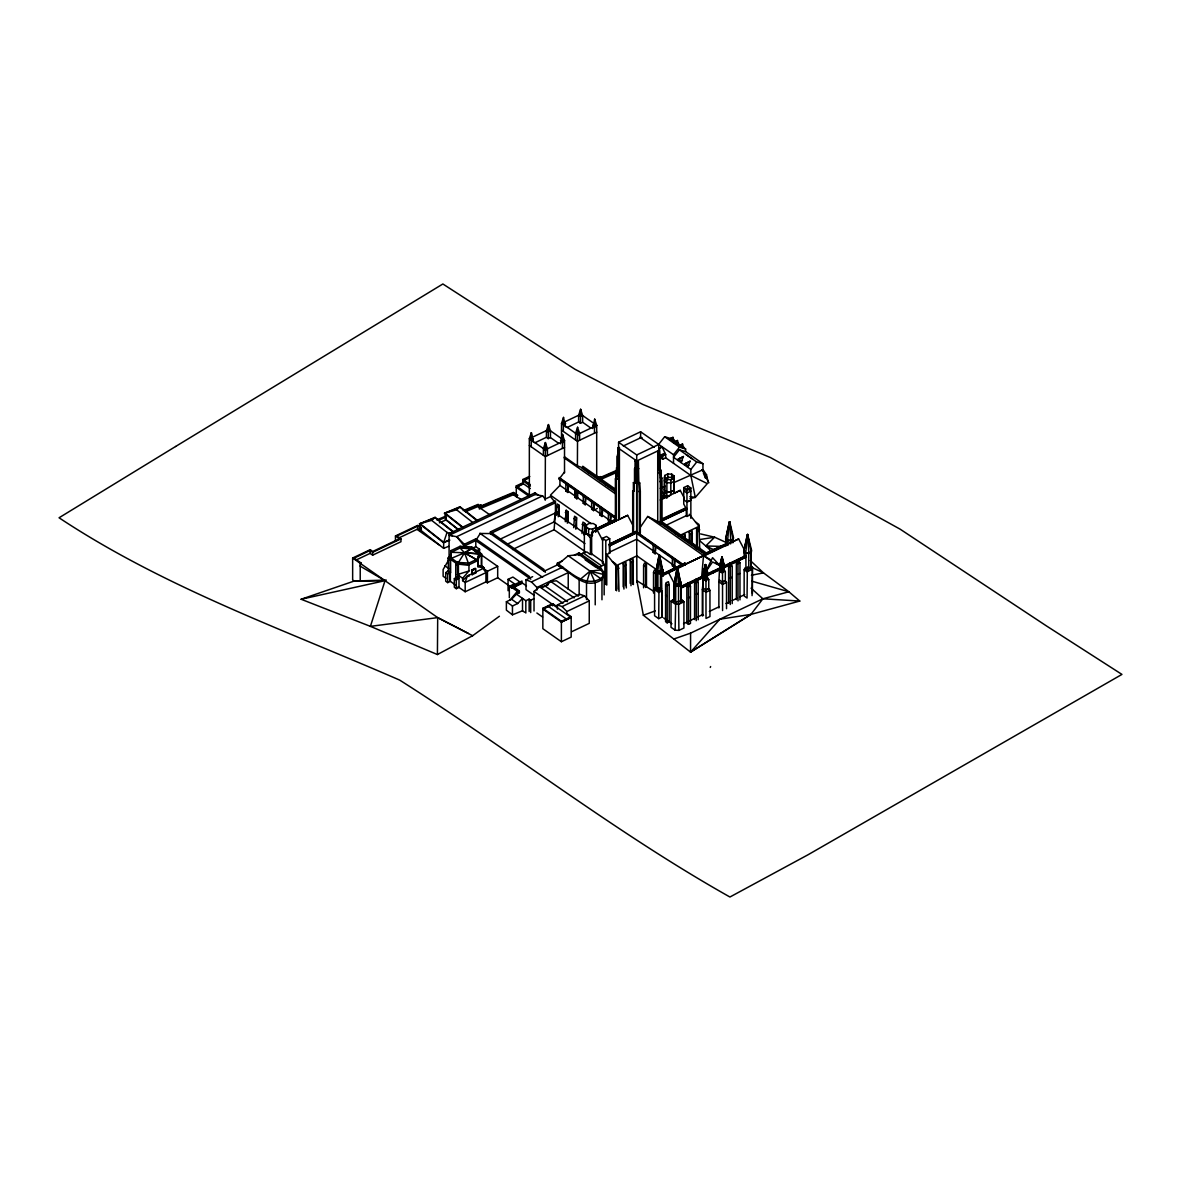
<?xml version="1.0" encoding="UTF-8"?>
<svg xmlns="http://www.w3.org/2000/svg" width="1181" height="1181" viewBox="0 0 1181 1181"><rect width="100%" height="100%" fill="white"/><g stroke="black" fill="none" stroke-linecap="round" stroke-linejoin="round"><path stroke-width="1.5" d="M481.523 565.832L481.538 553.845L478.526 555.277L477.936 566.718L484.269 567.958L481.523 566.024L480.623 566.452L487.443 571.25L487.443 582.956L485.937 581.893L465.181 591.755L465.181 582.484L462.627 580.683L467.336 576.003L484.269 567.958L481.523 566.039L481.523 553.859L471.662 546.936L460.059 546.286L460.118 548.028L464.546 552.782L468.96 564.798L457.401 564.149L457.401 562.407L449.976 557.211L450.02 558.967L457.401 564.149L468.96 564.798L477.936 560.532L479.058 553.859L471.662 548.678L460.059 548.028L451.098 552.324L450.301 557.299M458.08 578.41L458.095 575.073M681.939 564.252L636.707 532.513L636.707 454.951L618.578 442.24L640.604 431.774L673.524 454.729L673.524 463.321M723.894 563.736L723.791 571.663L723.776 564.607L722.004 556.738L721.576 561.403L722.004 556.738L722.934 563.071L723.894 563.736L722.654 565.182L720.144 564.444L722.004 556.738L722.669 572.209L720.144 571.471L720.203 563.558L722.004 556.738L722.654 572.254L721.163 572.135L722.004 556.738L723.894 563.736L723.894 570.777M799.773 601.055L762.896 598.782L750.954 614.4L690.56 652.133L690.59 633.134L762.896 598.782L788.878 591.77L799.773 601.055L750.954 614.4L719.879 619.213L690.56 652.133L643.35 615.227L636.899 580.698L653.875 591.43M703.684 571.397L703.581 579.31L703.684 571.397L705.456 564.607L707.36 571.634L707.212 579.561L707.36 571.634L706.445 570.954M720.203 563.558L720.115 571.442L720.203 563.558L721.296 562.953M386.29 580.078L354.27 581.022L301.125 599.254L370.406 626.358L437.413 654.54L437.693 617.619L352.647 558.023L370.229 549.667L372.783 551.453L399.488 538.772L395.458 535.953L417.838 525.309L421.307 527.745L421.307 530.609L420.082 529.752M707.301 579.546L707.227 572.505L705.456 564.607L703.714 571.309L703.551 579.28M545.209 500.257L545.415 442.565L547.423 448.795L547.423 455.556M550.449 437.56L548.25 438.609L548.442 424.57L550.449 430.799L550.449 437.56L558.613 443.288M565.537 427.005L563.529 417.41L563.322 431.434M577.391 466.775L577.598 427.271L579.605 433.501L579.605 440.262M582.632 422.267L580.432 423.315L580.624 409.29L582.632 415.505L582.632 422.267L590.795 428.009M662.659 576.225L662.807 569.626L662.659 572.844L660.43 573.892L655.765 572.46L655.913 569.242L655.75 589.393L655.913 569.242M662.807 569.626L662.659 572.844L661.257 570.777L660.445 573.907L660.43 590.825M680.758 602.472L680.906 582.336L680.773 585.555L675.68 586.426L673.879 585.171L674.011 581.953L673.864 602.089M680.906 582.336L680.773 585.555L679.37 583.473L678.558 586.603L678.544 603.521M661.522 588.802L660.415 589.319L658.998 587.887L658.703 618.652L662.246 616.969L661.552 575.619L738.627 538.935L744.384 549.829M674.011 598.427L673.879 600.612L675.694 601.882L680.773 600.996L680.906 598.811L683.917 601.823L683.917 628.012L678.913 630.388L675.133 630.182L671.015 627.288L671.015 601.099L675.266 598.427L674.558 599.431M747.352 567.249L747.056 598.014L744.148 595.977L744.148 569.788L745.004 567.884L745.92 568.533L747.352 567.249L748.784 568.681L750.998 567.633L751.278 565.979L752.43 567.279L752.43 593.452M659.028 558.746L659.485 555.085L662.94 571.205L662.925 576.269M676.875 575.117L677.377 567.781L636.707 539.23L636.707 460.93M728.913 528.94L729.71 521.707L733.519 537.768L733.209 539.584L730.773 540.736L727.629 540.558L725.621 539.156L729.474 521.692M720.13 571.456L721.311 569.951M705.072 569.257L705.456 564.607L707.198 572.505L707.36 571.634L707.198 579.502M701.721 576.239L703.522 555.616L705.47 554.79L683.445 565.241L703.522 555.616L711.228 560.178M659.278 555.085L657.596 573.745L657.581 590.662M675.68 603.373L675.694 586.426L677.377 567.781L681.053 583.901L681.038 600.819M727.629 540.558L729.297 521.781L725.621 539.156M745.728 553.269L747.588 534.403L751.618 550.464L751.308 552.28L748.872 553.446L745.728 553.269L743.72 551.852L747.396 534.476M710.283 667.427L710.622 666.542M707.227 572.505L703.566 572.268L705.456 564.607L706.09 580.078L704.555 579.989L705.456 564.607L706.194 569.36M584.949 551.438L554.096 529.738L555.439 512.908L585.171 533.768M458.302 562.732L464.546 552.782L479.058 553.845L477.951 560.517L464.546 552.782L451.142 552.295L451.157 550.523L450.005 558.953L464.546 552.782L471.677 548.693L471.662 546.936M666.896 491.709L664.386 489.908L664.755 487.635M674.218 476.032L671.723 474.201L667.796 473.98L664.755 475.426L664.386 496.079L666.881 497.836L666.896 479.471L664.401 477.803L664.755 475.544M590.426 554.051L590.426 537.857L586.13 533.236L586.499 524.792L589.57 523.345L593.497 523.582L596.006 525.338L596.006 531.509M531.347 438.801L531.155 446.728M533.354 442.299L531.347 432.689L529.339 438.697L545.209 449.828L545.415 448.677M531.539 437.649L546.434 430.578L548.25 431.847L548.442 430.681M563.529 423.521L563.322 424.673L565.537 423.625L563.721 422.355L578.616 415.284L582.632 415.505L593.526 423.152M564.518 472.902L564.518 440.661L562.702 439.391L562.318 448.47M563.529 417.41L561.521 423.403L577.391 434.549L577.598 433.383M580.757 412.582L580.624 409.29L578.616 415.284L580.432 416.553L580.624 415.402M657.581 590.662L657.581 573.73L655.765 572.445L659.116 555.159M673.864 493.525L674.248 475.958L674.233 492.787M662.261 616.984L662.261 590.795L658.703 592.463L654.584 589.585L656.016 586.234L654.584 589.585L654.584 615.759L658.703 618.652M659.072 571.161L657.596 573.745L656.68 570.703L657.596 573.745L659.072 571.161L660.445 573.907L661.257 570.777M679.37 583.473L678.558 586.603L677.171 583.857L675.694 586.44L673.864 585.156L677.215 567.854M679.665 583.68L680.773 585.555L677.717 567.884M703.566 572.268L703.714 571.397M725.975 545.858L726.256 537.444L726.256 544.22M732.87 542.861L733.15 537.827L733.15 541.223M744.074 556.871L744.355 550.139L744.355 553.535M750.983 569.109L751.249 550.523L751.249 567.471M752.43 567.279L752.061 595.637M595.623 532.232L596.006 525.338L595.637 527.597L592.567 529.058L588.64 528.837L586.116 527.066L586.529 524.807M590.426 537.857L592.567 535.229L588.64 534.993L586.13 533.236L586.337 532.114M661.552 570.984L662.659 572.844L659.618 555.188M657.035 570.541L655.765 572.46L659.087 555.277M677.171 583.857L675.694 586.44L675.148 583.237L673.879 585.171L677.2 567.987M657.448 568.091L656.045 570.807L656.37 569.272M674.13 598.737L674.469 581.967M743.72 551.852L747.381 534.624M448.618 572.947L448.352 557.506L450.02 557.225L450.64 559.454L448.618 559.779L448.618 572.947L450.64 572.623L450.611 559.13M679.503 458.376L680.935 462.509L683.415 456.516L678.071 459.276L678.071 460.501M686.191 463.055L687.622 467.189L690.088 461.21L684.744 463.971L684.744 465.181M675.694 601.882L675.133 630.182M587.016 581.288L590.057 571.102L600.967 569.921L604.155 574.601L601.97 579.487C584.846 591.371 571.028 571.781 557.314 564.946L544.042 571.25L544.042 569.508L490.425 531.893L555.439 501.01L555.439 514.399M703.551 615.257L702.326 615.847L702.326 589.659L703.832 576.402M718.875 607.979L718.875 581.79L719.45 570.969L720.853 567.323L720.262 570.571M467.336 576.003L465.181 582.484L485.937 572.623L483.369 568.386L484.653 570.497M443.598 542.714L447.038 532.439L431.67 520.363L419.521 523.788L443.598 542.714L449.843 540.13M548.25 438.609L546.434 437.339L546.434 430.578L548.442 424.57L548.634 429.53M543.408 455.32L543.408 448.559L545.415 442.565L545.548 445.872M575.59 440.041L575.59 433.279L577.598 427.271M686.84 586.012L687.814 583.104L690.457 586.234L690.457 623.435L688.493 624.365L686.84 623.199L686.84 586.012L688.493 587.164L688.493 624.365M688.493 587.164L689.468 584.27L690.457 586.234L688.789 585.067M694.59 619.523L694.59 582.322L695.565 579.428L698.207 582.558L698.207 619.745M696.244 620.675L696.244 583.488L697.233 580.58L698.207 582.558M728.603 603.358L728.603 566.171L729.578 563.263L732.22 566.393L732.22 603.594M730.257 604.524L730.257 567.323L731.231 564.429M736.354 599.682L736.354 562.481L737.328 559.587L739.97 562.717L739.97 599.904M738.007 600.849L738.007 563.647L738.996 560.754M643.586 587.784L643.586 565.478L644.472 563.027L646.465 564.415L646.465 587.001M645.564 587.459L645.564 566.865L646.465 564.415M653.521 593.039L653.521 572.445L654.422 569.995L656.4 571.383M656.045 570.807L657.153 567.884M707.36 577.332L708.762 579.65L708.762 588.714L709.958 590.367L709.958 616.556L706.002 618.431L705.958 580.978L707.36 577.332L706.607 576.815L706.607 579.782M722.565 610.577L722.506 573.11L723.909 569.478L723.171 568.947M556.266 515.403L557.166 503.918L559.144 505.306L559.144 516.363M558.244 516.791L559.144 505.306M565.286 521.722L566.186 510.251L568.164 511.639L568.164 522.696M567.279 523.109L568.164 511.639M573.671 527.671L574.571 516.186L576.549 517.573L576.549 528.63M575.649 529.058L576.549 517.573M582.041 533.546L582.942 522.061L584.92 523.449L584.92 534.506M584.019 534.934L584.92 523.449M666.394 582.632L665.582 584.492L665.582 621.693L667.191 622.815L669.214 621.87L669.214 584.669L668.402 581.672L666.394 582.632L667.191 585.628L667.191 622.815M601.97 599.786L601.97 577.745L604.155 572.874L600.967 568.179L579.118 552.856L574.379 555.1M477.936 566.718L478.526 555.277M706.71 569.626L712.571 557.683L719.893 565.64L712.571 561.964L707.345 569.567M655.765 572.46L656.68 570.703M673.879 585.171L675.148 583.237M455.733 564.769L457.387 562.407L458.42 564.208L458.42 577.376L457.475 578.454L455.733 577.937L455.733 564.769L457.387 562.407L456.604 563.307L457.475 565.286L457.475 578.454M445.887 578.218L443.126 576.269L443.126 569.552L448.426 560.429M564.518 471.987L559.13 479.043L559.13 477.508L615.906 517.352M639.703 528.128L647.705 516.466L658.718 522.046L705.47 554.849M702.488 576.623L704.334 573.936M670.808 438.579L664.667 436.734L658.703 444.322L658.718 459.645M673.524 454.729L679.474 447.141L685.615 448.987L685.615 451.555L702.946 463.734L702.946 470.939M685.615 451.555L679.385 449.828L673.524 457.298L690.855 469.462L690.855 475.485L695.314 497.408L690.014 498.589M690.855 469.462L696.716 461.992L702.946 463.734M673.864 478.246L670.823 479.752L670.808 494.972C663.899 499.829 666.822 495.636 662.6 496.448L664.755 493.806M584.359 553.003L584.359 533.62L586.529 530.978M672.993 437.354L669.081 439.273L672.993 437.354L674.041 441.163L669.081 439.273M677.481 440.498L673.569 442.417L677.481 440.498L678.529 444.307L673.569 442.417M678.662 445.99L682.574 444.071L683.607 447.879L678.662 445.99L682.574 444.071M510.089 599.978L516.451 592.39L519.374 591.002L519.374 592.744L516.451 594.132L511.58 599.269L506.383 601.734L506.383 610.149L512.451 614.814L522.519 610.769L524.718 612.304M462.627 580.683L462.627 578.247L468.96 570.969L468.96 563.057L477.936 558.79M457.475 565.286L458.42 564.208L457.401 564.149M455.733 577.937L456.678 576.859M660.238 448.559L662.01 446.639L665.685 454.537L665.685 457.829L690.855 475.485L707.316 483.605L695.314 497.408L689.852 496.596M506.383 601.734L512.451 606.001L517.662 603.521L522.519 598.398L522.519 610.769M614.563 516.983L559.942 478.645L559.942 485.376L550.42 495.179L591.017 523.655M699.743 540.765L705.766 545.962L714.623 537.207L727.555 543.112M567.854 492.477L567.854 485.096L568.666 484.712L567.854 492.477L565.876 491.089L566.688 490.307M574.896 497.422L575.708 489.657L574.896 490.041L574.896 497.422L576.874 498.81L577.686 498.028L577.686 491.045L574.896 490.041M585.245 504.745L585.245 497.363L586.071 496.98L585.245 504.745L583.266 503.357L584.093 502.575M593.63 510.62L593.63 503.239L594.442 502.855L593.63 510.62L591.651 509.232L592.463 508.45M602 516.496L602 509.114L602.812 508.731L602 516.496L600.022 515.108L600.834 514.326M611.182 516.348L610.37 522.371L608.392 520.983L609.204 520.201M655.16 553.8L655.16 546.419L655.986 546.035L655.16 553.8L653.182 552.413L653.994 551.63M674.366 567.279L674.366 559.897L675.192 559.514L674.366 567.279L672.388 565.891L673.2 565.109M658.998 587.887L657.566 589.157L655.735 587.887M431.67 520.363L435.095 517.352L453.519 531.819M462.863 527.686L444.455 513.204L456.604 509.793L460.044 506.782L477.035 520.127M561.403 567.825L557.314 564.946L568.209 555.764L579.118 554.583L600.967 569.921L600.967 568.179M580.343 579.28L590.057 571.102L604.155 574.601M534.019 611.005L534.019 591.43L539.628 586.854L545.238 586.116L550.833 581.51L556.443 580.786L578.35 596.154M447.688 582.632L447.688 574.055L450.374 571.988L450.374 581.362L447.688 582.632L445.709 581.244L445.709 572.667L448.396 570.6M454.331 578.72L457.017 576.668L458.996 578.055L458.996 587.415L456.309 588.699L454.331 587.311L454.331 578.72L456.309 580.107L456.309 588.699M456.309 580.107L458.996 578.055M437.413 654.54L472.651 635.718L499.415 616.246M580.388 554.627L586.765 551.911L590.382 554.45L591.651 553.859L603.55 562.215M598.516 567.338L604.879 564.621L604.879 584.049M523.168 481.007L529.738 476.519M542.847 609.086L552.634 604.436L542.847 609.086L561.388 622.092L571.176 617.442L534.019 591.43M561.388 622.092L571.176 617.442M690.56 652.133L750.954 614.4M529.398 496.507L516.274 487.31L522.962 483.442L530.254 488.55M464.546 552.782L471.662 548.678L481.523 555.587L478.526 557.019L477.936 560.532L464.546 552.782L479.058 553.845M683.415 456.516L678.071 459.276M690.088 461.21L684.744 463.971M686.973 489.879L690.855 487.96L690.855 518.37M591.637 554.79L591.637 532.528L627.642 515.329L633.415 526.268M627.642 515.329L618.578 519.802L618.578 442.24M674.794 493.023L680.226 490.351L684.271 498.013M672.506 440.705L674.026 439.952M676.993 443.849L678.514 443.111M682.072 447.422L683.592 446.669M616.202 479.397L616.202 520.865L615.39 521.249L615.39 478.836L616.895 479.073L615.39 478.836M726.891 544.603L730.655 542.788M731.762 542.271L738.627 538.935M595.431 529.029L615.832 519.153M595.785 529.28L616.202 519.419M606.133 584.625L606.754 585.038L606.754 554.524L609.721 553.121L609.204 544.264L635.88 531.361L682.633 564.164L682.633 565.64M609.204 544.264L636.249 531.627L636.249 533.148L609.558 545.829L636.707 532.513M661.301 574.468L684.847 563.086L685.216 564.872L684.847 563.086M661.67 574.734L685.216 563.337M680.64 586.573L745.964 555.542M680.994 586.824L746.318 555.793M511.993 585.82L521.987 581.022L521.987 583.429L513.395 587.518M511.993 587.562L521.987 582.764L526.446 585.894M548.25 431.847L550.449 430.799L561.344 438.446M580.432 416.553L582.632 415.505M534.845 442.831L546.434 437.265M567.028 427.552L578.616 421.971L580.432 423.315M545.209 449.828L564.518 440.661L562.51 434.446L560.503 443.82M577.391 434.549L596.7 425.381L594.693 419.152L592.685 428.541M564.518 447.422L545.209 456.604L529.339 445.458M596.7 432.143L577.391 441.31L561.521 430.164M420.849 527.435L417.705 526.165L396.919 536.026L400.95 538.861L400.95 541.725L372.65 555.159L370.096 553.372L370.096 550.508L354.108 558.096L361.017 562.953L360.22 566.186L385.036 580.683L370.406 626.358L437.693 617.619L468.473 633.474M398.455 538.152L417.705 529.014L420.953 530.431M516.274 487.31L522.962 484.136L522.962 479.471L529.428 476.386M355.821 560.148L370.096 553.372M370.096 550.508L372.65 552.309L400.95 538.861M528.306 478.32L522.962 480.859L530.372 486.07M516.274 496.448L516.274 485.922L522.962 482.749M465.373 510.458L477.98 505.188L479.324 506.132L481.39 505.232L481.39 506.56L513.381 493.171L517.042 495.74L517.042 497.275L520.732 498.973M361.017 562.953L360.22 563.337L360.22 581.111L354.64 581.214L352.647 579.93L352.647 558.023M517.042 495.74L517.824 495.37L513.558 492.374L480.756 506.103L480.756 504.774L479.412 505.335L478.187 504.346L463.218 510.605M617.737 456.028L618.549 456.589L617.737 456.028L617.884 447.791L618.874 447.319L619.567 447.806L617.737 448.632L619.405 448.795L619.405 519.345M623.302 445.975L641.46 437.413L642.272 437.989L641.416 438.387M564.429 456.767L577.391 465.875L582.779 467.809L615.522 490.779M449.09 557.506L449.09 533.62L535.023 492.802L538.329 495.119M617.515 475.456L616.526 475.928L616.526 467.883L618.445 468.075L617.456 468.547L617.456 454.877L618.445 454.405M542.625 495.872L535.023 494.544L449.09 535.362L456.707 536.691L542.625 495.872L545.223 499.061L550.42 496.581L555.439 502.737L490.425 533.635L490.425 531.893M565.876 491.089L565.876 483.708L566.688 483.324M588.714 472.858L589.526 472.474M590.677 474.304L591.504 473.861M636.707 454.951L658.718 444.484M658.983 448.086L662.01 446.639M635.038 468.222L635.85 468.798L635.038 468.222L635.038 460.826L635.88 460.428L635.88 469.462M597.734 479.294L598.546 478.807M616.083 470.466L618.032 470.496L616.083 470.466L616.083 478.497M661.109 518.931L661.227 470.333L660.09 470.879L659.574 450.064L635.85 461.402L635.038 460.826M637.4 461.431L638.39 460.959L638.818 482.306L639.748 482.97L640.323 491.399L640.323 532.852L639.334 534.299L639.334 491.872L638.759 483.442L637.829 482.778L637.4 461.431L617.884 447.791M658.437 451.496L659.426 451.024L659.854 472.385L660.784 473.035L661.36 481.464L661.36 523.892L657.728 521.544L657.728 451.009L660.356 481.937L660.356 523.39M460.118 546.301L451.098 550.582L451.142 556.428M490.425 533.561L480.209 533.472L475.781 540.573L464.31 546.035L456.707 536.691L464.31 544.293L475.795 538.846L529.413 576.461L529.413 578.203M599.712 480.578L600.524 480.195M615.951 479.206L615.951 475.515L616.94 475.057M658.629 456.102L664.667 453.224M665.685 457.829L662.659 459.261L661.64 458.538L661.64 455.246L664.667 453.814M661.64 455.246L662.659 455.969L665.685 454.537M637.4 468.827L638.39 468.355M658.437 458.892L659.426 458.42M637.829 469.123L638.818 468.65M658.865 459.188L659.854 458.715M471.13 548.855L475.795 546.641L479.604 549.313L479.604 553.682L497.688 566.378L497.688 577.745L508.76 585.51M584.093 495.592L583.266 495.976L583.266 503.357M606.104 485.125L606.931 484.741M608.082 486.513L608.909 486.129M500.183 539.171L555.439 512.908L554.096 521.928L584.949 543.57M476.489 550.789L479.604 549.313M558.244 513.617L559.144 513.189M592.463 501.467L591.651 501.851L591.651 509.232M615.301 490.617L614.474 491.001L581.967 468.193M633.385 482.66L635.334 482.704L633.385 482.66L633.385 490.705L634.197 491.266L632.691 491.03L633.385 490.705M680.935 461.299L682.456 460.575M507.594 544.028L554.243 521.869M637.829 482.778L638.818 482.306M658.865 472.858L659.854 472.385M638.759 483.442L639.748 482.97M659.795 473.507L660.784 473.035M568.164 518.769L565.286 517.809M595.815 509.159L597.276 508.45M661.921 518.621L661.921 478.039L660.415 477.803M687.622 465.978L689.143 465.255M600.834 507.343L600.022 507.727L600.022 515.108M512.569 549.534L554.243 529.664M471.662 569.921L475.707 568.843L475.707 573.021L472.12 574.719L471.662 569.921L472.12 574.719M471.662 570.216L475.234 568.223M472.12 570.556L475.707 568.843M638.759 491.473L639.748 491.001M659.795 481.538L660.784 481.066M639.334 491.872L640.323 491.399M660.356 481.937L661.36 481.464M609.204 513.218L608.392 513.602L608.392 520.983M487.443 571.25L497.688 566.378M703.404 473.212L705.47 477.98L706.548 477.862L706.548 474.806L702.946 469.743L673.864 482.616M611.182 514.606L610.37 514.99L610.37 522.371M611.123 522.917L615.832 520.673M591.637 532.528L616.202 520.924M660.917 499.519L680.226 490.351M660.253 499.991L666.025 497.231L666.881 497.836M487.443 582.617L497.688 577.745M685.039 490.145L687.637 488.904L690.855 491.163L686.958 493.008L683.74 490.765M508.066 590.721L508.066 579.354L512.908 577.051L520.703 582.513M602.605 563.809L602.605 538.3L606.503 536.454L609.721 538.698L609.721 553.121M557.314 564.946L557.314 563.219L562.053 560.96M509.321 597.719L509.321 586.352L514.517 583.886L508.066 579.354M602.605 538.3L605.809 540.558L609.721 538.698M686.958 502.014L690.855 500.154M690.841 500.198L686.958 502.043L683.74 499.755M534.196 595.342L526.003 589.599L526.003 579.827L532.661 576.653M521.987 582.764L511.964 587.533L519.374 592.744M526.003 579.827L531.465 581.923L562.761 567.042M658.718 522.046L686.589 509.232L661.478 521.161M609.101 552.354L636.707 539.23L636.899 582.041M665.213 525.693L686.338 515.654L686.22 507.682L661.212 519.345M536.927 590.057L536.927 587.488L568.223 572.623L568.223 589.216M686.338 515.654L686.958 516.437L689.911 515.034M541.799 587.739L548.309 584.654M516.451 594.132L525.825 600.701L529.147 599.121L530.697 600.214L530.697 612.585M530.697 600.214L534.019 598.634M653.994 544.648L653.182 545.032L653.182 552.413M676.019 534.181L676.831 533.797M677.997 535.569L678.809 535.185M679.577 535.569L699.004 526.342L689.291 514.252M619.006 591.415L618.268 565.596L615.862 566.732L616.6 590.766M623.184 586.75L623.184 563.248L625.59 562.097L626.329 587.931M630.255 583.384L630.255 559.883L632.662 558.746L633.4 584.565M682.205 535.214L684.611 534.063L685.349 536.691L682.943 537.827M689.276 540.883L689.276 531.849L691.682 530.697L692.42 544.028M696.598 546.449L696.598 528.379L699.004 527.228L699.743 549.475M616.6 569.345L619.006 568.209M623.922 589.068L623.922 565.861L626.329 564.725M630.994 585.702L630.994 562.51L633.4 561.359M690.014 543.393L690.014 534.462L692.42 533.325M697.336 547.054L697.336 530.992L699.743 529.841M557.314 563.219C569.877 571.752 585.776 588.773 601.97 577.745M566.821 613.589L571.176 616.659L571.176 637.076L561.388 641.726L542.847 628.705L542.847 608.289L552.634 603.639L557.388 606.99M729.415 522.017L733.209 539.584M557.388 609.16L557.388 604.923L579.812 594.264L584.521 595.903L589.245 600.878L589.245 623.361L571.619 631.732M557.388 604.923L562.112 606.562L584.521 595.903M695.225 547.659L696.037 547.275M697.203 549.047L698.015 548.663M566.821 614.386L566.821 611.537L589.245 600.878M725.975 539.097L727.806 540.367L732.87 539.481M542.847 608.289L561.388 621.295L571.176 616.659M661.552 575.619L662.925 574.985M747.529 534.727L751.308 552.28M661.67 576.062L683.651 565.61M704.422 555.749L727.968 544.559M667.191 585.628L669.214 584.669M744.074 551.793L745.905 553.077L750.983 552.177M680.64 587.902L720.705 568.858M723.584 567.5L746.112 556.797M680.994 588.153L720.927 569.183M724.115 567.677L746.466 557.048M673.377 599.992L671.015 601.099L675.133 603.993L678.913 604.214L683.917 601.823L680.994 599.786M688.493 597.955L690.457 597.025M696.244 594.264L698.207 593.334M730.257 578.114L732.22 577.184M738.007 574.424L739.97 573.494M708.762 588.714L705.958 590.042L702.887 587.887M723.909 569.478L725.326 571.781L725.326 580.845L722.506 582.189L719.45 580.033M683.533 623.686L694.635 618.416M697.617 616.999L702.813 614.533M709.323 611.433L719.081 606.798M725.961 603.535L729.09 602.044M732.22 600.553L736.914 598.324M740.044 596.833L744.739 594.604M661.065 497.821L666.069 495.489M661.434 498.072L664.77 496.522M661.567 519.61L686.589 507.933L686.589 509.232M704.053 553.963L727.407 543.068M704.422 554.214L727.776 543.319M687.622 485.804L683.74 487.561L683.74 504.021L686.338 508.937M597.675 478.674L617.545 469.964M598.206 479.191L617.855 470.569M599.83 479.826L617.855 471.928M439.539 519.876L446.226 516.998L446.226 519.861L458.73 529.811M439.421 522.784L446.226 519.861L446.078 517.057M436.793 519.891L445.148 516.407M465.373 511.786L477.98 506.516L490.824 515.521M517.042 497.275L513.381 494.706L480.062 508.642L480.062 505.778M660.253 488.299L665.361 486.173M444.455 513.204L460.044 506.782M419.521 523.788L435.095 517.352M445.193 517.78L445.193 513.233L460 507.166L477.921 521.338M448.573 546.345L443.643 548.368L420.215 529.841L420.215 523.788L433.383 518.4M420.215 523.788L443.643 542.315L448.573 540.293M703.714 571.309L704.939 570.822M643.35 615.227L655.234 610.902M673.849 639.01L690.59 633.134M468.96 570.969L457.401 574.586L462.627 578.247M597.409 477.478L600.893 476.578M301.125 599.254L385.036 580.683L360.22 581.111M584.359 533.62L586.13 533.236M662.6 496.448L664.386 496.079L664.386 477.715M751.382 575.236L763.517 572.903L788.878 591.77L751.662 581.126M450.02 557.24L448.352 557.506L448.618 559.779M448.086 558.687L450.109 558.362M700.318 539.451L714.623 537.207L700.51 533.901M701.868 469.876L705.47 474.939L706.548 474.806M711.124 551.01L705.766 545.962L721.576 546.404M666.911 479.545L670.808 479.693M722.639 565.153L721.133 565.094L721.133 572.135M704.54 579.974L704.526 572.947M565.537 423.625L561.521 423.403L561.521 439.258M596.7 475.795L596.7 425.381L592.685 425.16L594.486 426.43L594.486 433.191M546.434 430.578L550.449 430.799M575.59 433.279L579.605 433.501L577.789 432.231L577.789 435.612M564.518 440.661L560.503 440.439L562.318 441.709L562.51 434.446L562.643 437.752M543.408 448.559L547.423 448.795M460.118 548.043L471.677 548.693M468.96 563.057L457.342 562.407L457.342 564.149M660.74 492.241L666.202 493.053M478.526 565.448L481.523 566.039M670.498 439.288L674.041 441.163M674.986 442.447L676.521 442.905M680.079 446.019L681.614 446.477L681.585 445.267M447.038 532.439L450.507 533.532M705.766 545.962L714.018 549.8M750.319 566.732L763.517 572.903L750.245 560.473M437.693 617.619L472.651 635.718M715.863 562.924L720.499 565.669M683.755 487.65L686.958 489.805L686.958 516.437M679.385 449.828L696.716 461.992M658.762 449.503L659.574 450.064M639.895 437.265L654.185 447.304M660.09 457.209L658.762 456.885L659.574 457.46M661.227 470.333L659.278 470.304L660.09 470.879M596.7 425.381L594.884 424.112L594.693 419.152L594.884 427.492M661.109 477.478L661.921 478.039M695.535 522.032L699.004 524.467L699.004 531.583M616.526 467.883L617.456 468.547M738.317 561.551L739.97 562.717M736.354 562.481L738.007 563.647M744.148 569.788L747.056 571.825L752.061 569.449L750.998 567.633M730.552 565.241L732.22 566.393M728.603 566.171L730.257 567.323M615.655 489.333L582.779 466.274L582.779 467.809M661.05 521.19L706.282 552.929M661.05 522.711L706.282 554.45M564.046 457.756L616.187 494.337M647.719 516.466L711.065 560.901M722.934 570.098L725.326 571.781M719.45 570.969L722.506 573.11M724.056 580.772L726.522 582.499L726.522 608.687M718.875 581.79L722.565 584.388L726.522 582.499L725.326 580.845M708.762 579.65L706.371 577.967L707.36 578.675M702.887 578.823L705.958 580.978M565.876 483.708L567.854 485.096M559.13 479.043L615.906 518.872M635.88 532.897L681.127 564.636M707.508 588.64L709.958 590.367L706.002 592.242L702.326 589.659M559.942 485.376L566.688 490.1M568.666 491.488L575.708 496.433M577.686 497.821L612.673 522.371M694.59 582.322L696.244 583.488M595.534 526.829L598.531 528.94M656.149 569.36L636.899 555.852L615.862 565.847L606.133 553.756M522.962 479.471L530.254 484.579M643.586 565.478L645.564 566.865M653.521 572.445L655.499 573.833L655.499 589.275M556.266 506.177L558.244 507.564M565.286 512.51L567.279 513.897M586.145 527.066L588.64 528.822L588.64 534.993M573.671 518.444L575.649 519.832M582.041 524.32L584.019 525.707M556.266 511.476L558.244 512.864M516.274 485.922L529.398 495.119M665.582 595.283L667.191 596.405M612.393 561.536L615.862 563.972L615.862 590.293M602.295 562.806L604.879 564.621M582.942 552.767L601.085 565.507M585.156 559.779L595.726 567.19M663.633 617.958L671.93 623.775M568.209 555.764L601.97 579.487M490.085 533.399L545.445 572.224M550.833 581.51L574.202 597.896M479.811 533.251L542.61 577.317M545.238 586.116L567.411 601.675M475.456 540.337L530.815 579.177M539.628 586.854L562.997 603.255M449.09 533.62L452.397 535.938M547.748 605.971L566.29 618.977M519.374 591.002L511.964 585.791L511.964 588.197L509.321 586.352M536.883 613.013L542.61 617.028M417.011 529.354L439.79 545.342M511.58 599.269L517.662 603.521M444.809 565.743L448.721 568.489M445.709 572.667L447.688 574.055M455.394 584.89L450.02 581.111L450.02 572.755M458.08 586.765L465.181 591.755M672.284 439.627L685.615 448.987M664.667 436.734L679.474 447.141M686.043 454.493L692.671 459.158M690.841 488.033L687.637 485.701L687.637 489.244M456.604 509.793L471.972 521.869M445.193 513.233L463.1 527.405M445.193 519.286L458.907 530.136M435.036 517.721L452.943 531.893M751.072 588.182L762.896 598.782M531.465 581.923L536.927 587.488M562.112 606.562L566.821 611.537M475.234 572.254L475.707 573.021M677.126 584.123L678.558 586.603L677.54 568.091M659.013 571.427L660.445 573.907L659.441 555.38M668.402 572.298L674.986 584.743M597.084 529.856L602.738 540.588M737.328 559.587L737.889 560.709M729.578 563.263L730.138 564.385M695.565 579.413L696.554 581.392M595.224 582.691L590.057 571.102L590.057 572.209M681.053 583.901L680.138 580.875L681.053 583.901L680.448 582.307M661.67 568.341L662.94 571.205L662.024 568.164M702.946 469.743L708.689 482.985L706.548 476.002M662.349 569.596L662.94 571.205M674.779 583.414L675.694 586.44M696.598 528.379L697.336 530.992M689.276 531.849L690.014 534.462M630.255 559.883L630.994 562.51M623.184 563.248L623.922 565.861M678.558 602.044L678.913 630.388M747.809 534.403L748.71 541.739M729.71 521.707L730.611 529.029M677.584 567.795L678.13 572.741M659.485 555.085L660.209 561.684M674.011 581.953L674.144 583.517M747.765 534.727L748.872 553.446M729.651 522.032L730.773 540.736M531.48 435.996L531.347 432.689L531.155 439.967L533.354 438.919L529.339 438.697L529.339 496.389M706.031 573.036L706.061 580.078M748.754 553.225L748.754 570.172M745.905 553.077L745.905 570.01M730.655 540.529L730.655 543.924M727.806 540.367L727.806 545.445M705.47 474.939L705.47 477.98M702.813 577.361L702.813 615.611M691.682 530.697L691.682 543.363M684.611 534.063L684.611 539.496M672.388 558.51L672.388 565.891M667.796 473.98L667.811 479.265M662.659 455.969L662.659 459.261M640.604 431.774L640.604 437.767M635.334 469.034L635.334 482.704M634.507 468.473L634.507 482.128M634.197 483.236L634.197 491.266M633.503 491.606L633.503 534.033M632.691 491.03L632.691 532.483M632.662 558.746L632.662 584.049M625.59 562.097L625.59 585.599M618.268 565.596L618.268 589.083M618.032 456.84L618.032 470.496M617.205 456.265L617.205 469.935M616.895 471.042L616.895 479.073M609.558 544.53L609.558 545.829M605.809 540.558L605.809 584.285M604.155 572.874L604.155 594.899M597.246 567.293L597.246 568.253M595.224 580.949L595.224 604.834M592.567 529.058L592.567 533.679M586.514 581.259L586.514 599.594M579.118 552.856L579.118 555.542M579.148 578.542L579.148 595.047M578.616 415.284L578.616 422.045M576.874 491.429L576.874 498.81M566.186 510.251L566.186 521.308M562.702 439.391L562.702 442.772M561.388 621.295L561.388 641.726M552.634 603.639L552.634 605.809M545.607 447.51L545.607 450.906M535.023 492.802L535.023 494.544M529.147 599.121L529.147 611.492M525.825 600.701L525.825 613.072M513.381 493.171L513.381 494.706M512.451 606.001L512.451 614.814M485.937 572.623L485.937 581.893M479.324 506.132L479.324 508.996M477.98 505.188L477.98 506.516M475.795 538.846L475.795 546.641M468.96 575.236L468.96 576.446M464.31 544.293L464.31 546.035M443.643 542.315L443.643 548.368M420.79 527.464L420.79 530.328M420.082 526.888L420.052 530.668M417.705 526.165L417.705 529.014M395.458 535.953L395.458 541.326M372.65 552.309L372.65 555.159M671.723 474.29L671.723 479.486L671.723 474.201M664.755 478.689L664.386 480.947L666.881 482.704L670.808 482.926L673.864 481.479L674.248 479.206L671.738 477.449L667.826 477.227L664.755 478.689M674.233 488.166L673.849 490.44L670.808 491.916L666.866 491.665L670.808 491.887L673.864 490.44L674.248 488.166M175.6 446.492L59.05 517.78C164.646 587.739 284.37 629.783 399.68 680.108C510.915 750.644 614.961 832.325 729.932 897.014L808.011 854.778L1121.95 674.41L1046.573 626.004L900.143 529.177L770.396 457.519L642.774 404.404L575.029 369.299L442.875 283.986L175.6 446.492M712.94 571.456L712.94 572.977L712.94 571.456"/></g></svg>
